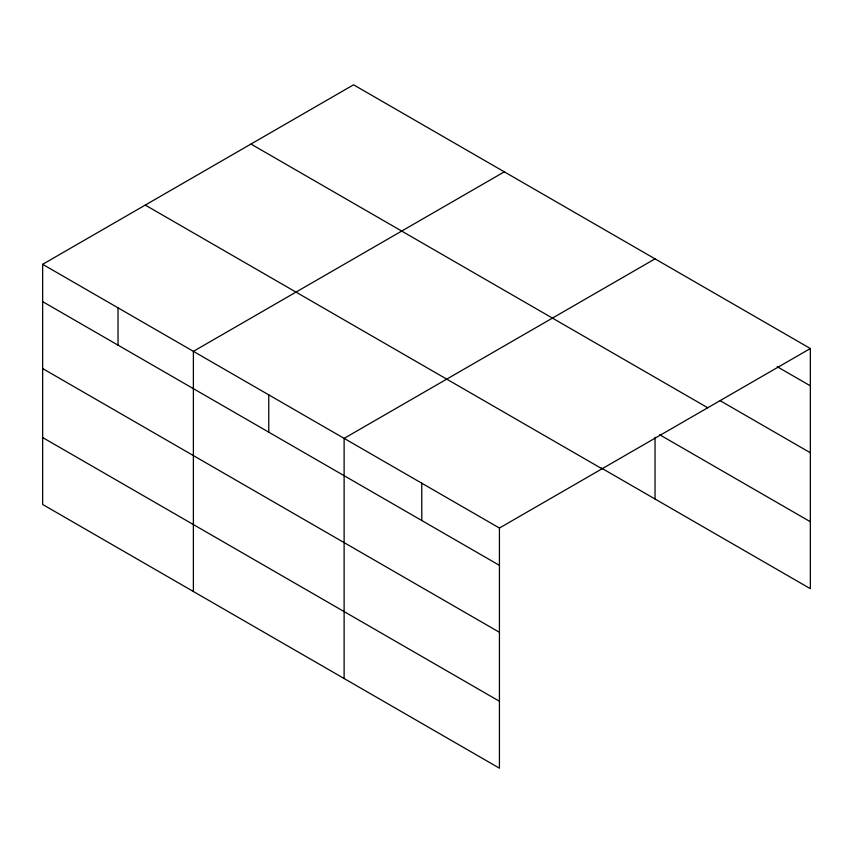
<?xml version="1.0" encoding="UTF-8"?>
<svg xmlns="http://www.w3.org/2000/svg" width="853" height="853" viewBox="0 0 853 853"><rect width="100%" height="100%" fill="white"/><g stroke="black" fill="none" stroke-linecap="round" stroke-linejoin="round"><path stroke-width="1.28" d="M499.431 632.286L499.431 528.039L42.65 264.323L42.65 504.475L499.431 768.19L499.431 632.286L42.65 368.56M601.376 468.03L810.35 588.677L810.35 348.525L353.568 84.81L42.65 264.323M504.304 171.837L193.386 351.351L193.386 591.502M655.04 258.864L344.122 438.378L344.122 678.53M499.431 528.039L810.35 348.525M777.232 366.715L810.35 385.833M720.135 400.686L810.35 452.772M250.963 144.05L707.745 407.766M659.614 434.71L810.35 521.737M145.255 205.083L602.037 468.798M42.65 301.631L499.431 565.347M42.65 437.536L499.431 701.251M655.04 437.322L655.04 499.016M421.777 483.203L421.777 520.511M268.759 394.864L268.759 432.162M118.023 307.837L118.023 345.134"/></g></svg>
